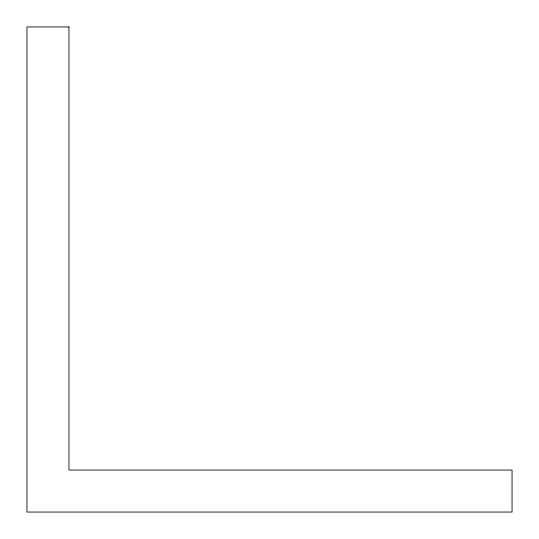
<?xml version="1.0" encoding="UTF-8"?>
<svg xmlns="http://www.w3.org/2000/svg" width="539" height="539" viewBox="0 0 539 539"><rect width="100%" height="100%" fill="white"/><g stroke="black" fill="none" stroke-linecap="round" stroke-linejoin="round"><path stroke-width="0.81" d="M68.958 26.95L26.95 26.95L26.95 512.05L512.05 512.05L512.05 470.042L68.958 470.042L68.958 26.95"/></g></svg>
